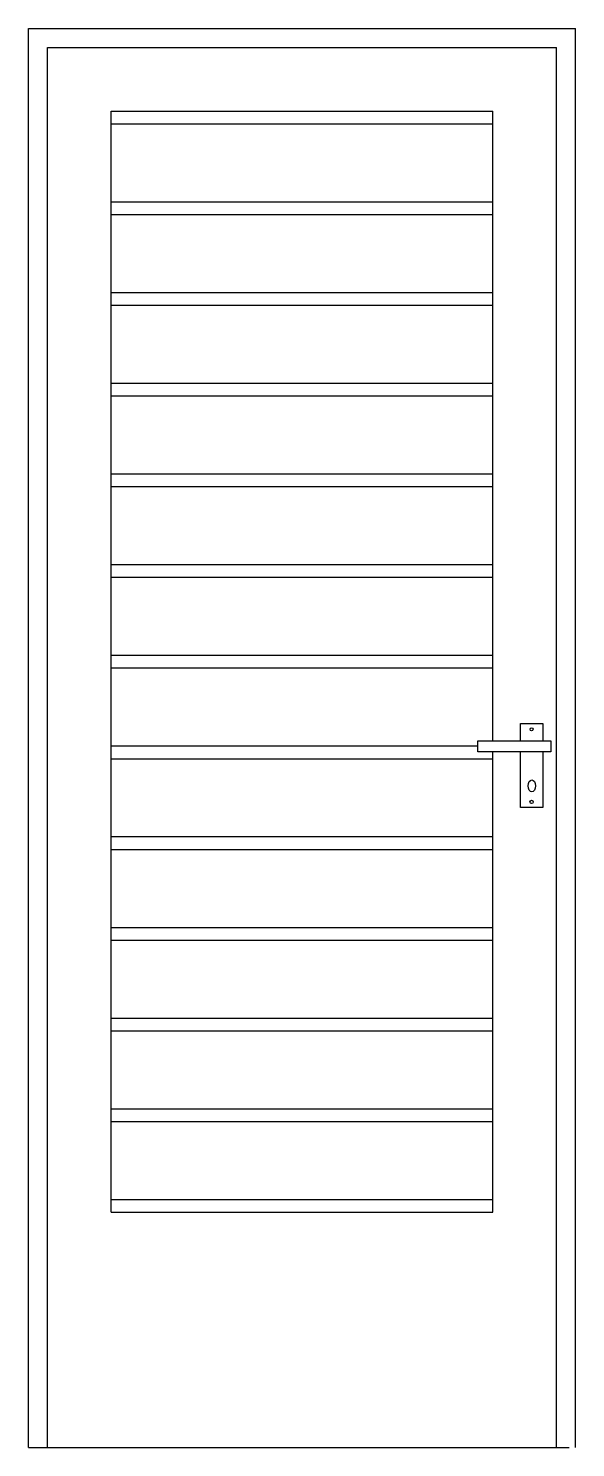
# Model space of a CAD drawing. Extents: x 34.35 to 35.21, y 8.2 to 10.43.
import ezdxf

# ---------------------------------------------------------------- set-up
doc = ezdxf.new("R2010")
doc.units = 0
doc.header["$MEASUREMENT"] = 0
doc.layers.add('ESQUADRIAS', color=7, linetype='CONTINUOUS')

msp = doc.modelspace()

# ---------------------------------------------------------------- linework, layer by layer
at = {"layer": 'ESQUADRIAS', "linetype": 'CONTINUOUS'}
for p, q in [((34.3539, 10.4292), (35.2139, 10.4292)), ((34.3539, 8.1992), (34.3539, 10.4292)), ((35.2139, 8.1992), (35.2139, 10.4292)), ((34.3839, 10.3992), (35.1839, 10.3992)), ((34.3839, 8.1992), (34.3839, 10.3992)), ((34.3839, 10.3992), (34.6539, 10.3992)), ((35.1839, 8.1992), (35.1839, 10.3992)), ((34.4839, 10.2992), (35.0839, 10.2992)), ((34.4839, 8.5692), (34.4839, 10.2992)), ((34.4839, 10.2992), (34.7539, 10.2992)), ((35.0839, 9.3099), (35.0839, 10.2992)), ((34.4839, 10.2792), (35.0839, 10.2792)), ((34.4839, 10.1567), (35.0839, 10.1567)), ((34.4839, 10.1367), (35.0839, 10.1367)), ((34.4839, 10.0142), (35.0839, 10.0142)), ((34.4839, 9.9942), (35.0839, 9.9942)), ((34.4839, 9.8717), (35.0839, 9.8717)), ((34.4839, 9.8517), (35.0839, 9.8517)), ((34.4839, 9.7292), (35.0839, 9.7292)), ((34.4839, 9.7092), (35.0839, 9.7092)), ((34.4839, 9.5867), (35.0839, 9.5867)), ((34.4839, 9.5667), (35.0839, 9.5667)), ((34.4839, 9.4442), (35.0839, 9.4442)), ((34.4839, 9.4442), (34.7539, 9.4442)), ((34.4839, 9.4242), (35.0839, 9.4242)), ((34.4839, 9.4242), (34.7539, 9.4242)), ((35.1272, 9.337), (35.1622, 9.337)), ((35.1272, 9.3099), (35.1272, 9.337)), ((35.1622, 9.337), (35.1622, 9.3099)), ((34.4839, 9.3017), (35.06, 9.3017)), ((35.06, 9.2927), (35.06, 9.3099)), ((35.06, 9.3099), (35.1752, 9.3099)), ((35.1752, 9.3099), (35.1752, 9.2927)), ((34.4839, 9.2817), (35.0839, 9.2817)), ((35.1752, 9.2927), (35.06, 9.2927)), ((35.0839, 8.5692), (35.0839, 9.2927)), ((35.1272, 9.2052), (35.1272, 9.2927)), ((35.1622, 9.2927), (35.1622, 9.2052)), ((35.1622, 9.2052), (35.1272, 9.2052)), ((34.4839, 9.1592), (35.0839, 9.1592)), ((34.4839, 9.1592), (34.7539, 9.1592)), ((34.4839, 9.1392), (35.0839, 9.1392)), ((34.4839, 9.1392), (34.7539, 9.1392)), ((34.4839, 9.0167), (35.0839, 9.0167)), ((34.4839, 8.9967), (35.0839, 8.9967)), ((34.4839, 8.8742), (35.0839, 8.8742)), ((34.4839, 8.8542), (35.0839, 8.8542)), ((34.4839, 8.7317), (35.0839, 8.7317)), ((34.4839, 8.7117), (35.0839, 8.7117)), ((34.4839, 8.5892), (35.0839, 8.5892)), ((34.4839, 8.5692), (35.0839, 8.5692)), ((34.3539, 8.1992), (35.2039, 8.1992))]:
    msp.add_line(p, q, dxfattribs=at)
for centre, radius in [((35.1446, 9.3279), 0.00236), ((35.1446, 9.2138), 0.00258)]:
    msp.add_circle(centre, radius, dxfattribs=at)
msp.add_ellipse((35.145, 9.239), major_axis=(0, -0.00938), ratio=0.611111, dxfattribs=at)

doc.saveas('drawing.dxf')
